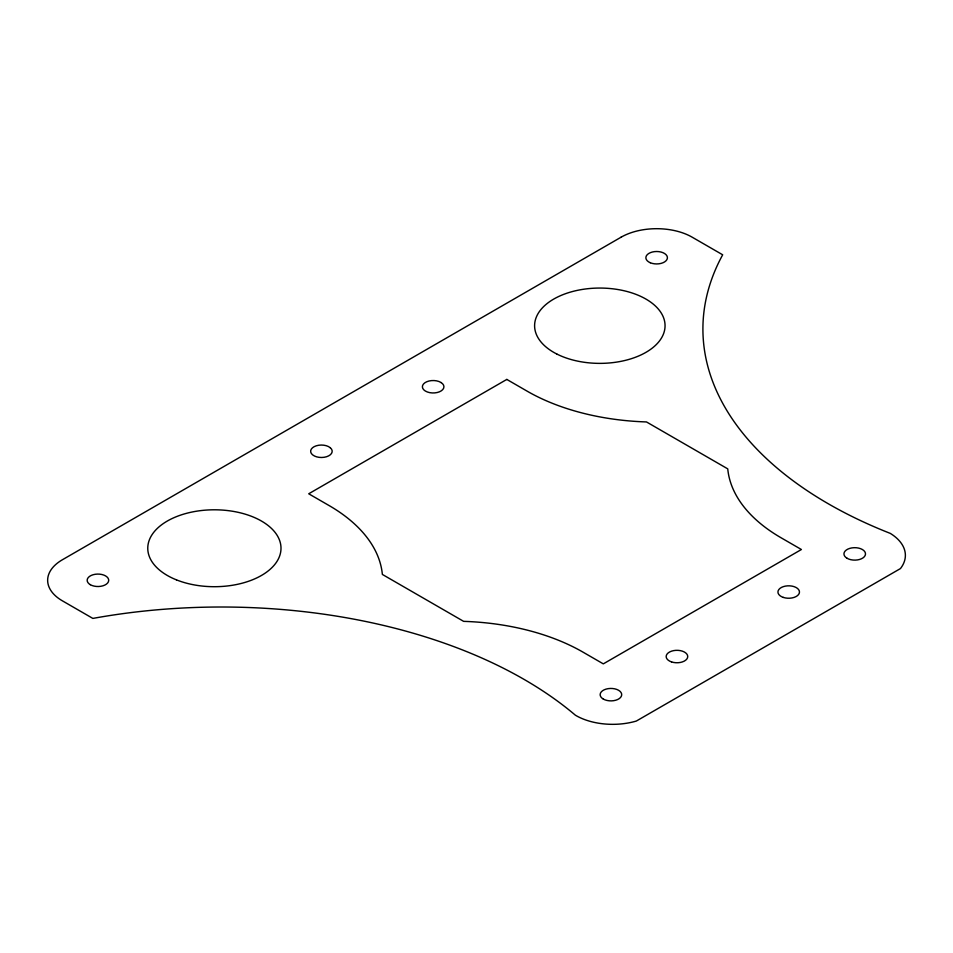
<?xml version="1.0" encoding="UTF-8"?>
<svg xmlns="http://www.w3.org/2000/svg" width="953" height="953" viewBox="0 0 953 953"><rect width="100%" height="100%" fill="white"/><g stroke="black" fill="none" stroke-linecap="round" stroke-linejoin="round"><path stroke-width="1.43" d="M621.082 237.202L62.374 559.768A50.283 29.031 0 0 0 62.374 600.819L92.858 618.414A428.052 247.125 0 0 1 575.374 715.191A51.915 29.972 0 0 0 636.33 721.052L900.442 568.572A55.536 32.068 0 0 0 890.281 533.382A428.052 247.125 0 0 1 722.672 254.796L692.2 237.202A50.283 29.031 0 0 0 621.082 237.202M506.805 379.425L308.712 493.785L329.035 505.519A183.036 105.676 0 0 1 382.367 574.433L463.634 621.356A183.036 105.676 0 0 1 582.998 652.138L603.309 663.872L801.402 549.512L781.079 537.778A183.036 105.676 0 0 1 727.747 468.864L646.479 421.941A183.036 105.676 0 0 1 527.128 391.159L506.805 379.425M441.084 382.546L438.928 381.498A10.769 6.218 0 0 0 424.883 382.772A10.769 6.218 0 0 0 425.229 390.968L427.397 392.005A10.769 6.218 0 0 0 441.43 390.742A10.769 6.218 0 0 0 441.084 382.546M330.262 447.719L328.368 446.516A10.769 6.218 0 0 0 314.156 446.671A10.769 6.218 0 0 0 312.572 454.819L314.466 456.022A10.769 6.218 0 0 0 328.666 455.868A10.769 6.218 0 0 0 330.262 447.719M650.28 262.742A10.769 6.218 0 0 0 667.35 258.406A10.769 6.218 0 0 0 652.293 252.033A10.769 6.218 0 0 0 650.28 262.742M90.309 584.689A10.769 6.218 0 0 0 108.344 581.902A10.769 6.218 0 0 0 95.145 574.29A10.769 6.218 0 0 0 90.309 584.689M847.11 558.303A10.769 6.218 0 0 0 865.133 555.516A10.769 6.218 0 0 0 851.946 547.892A10.769 6.218 0 0 0 847.11 558.303M603.309 699.061A10.769 6.218 0 0 0 621.332 696.274A10.769 6.218 0 0 0 608.145 688.65A10.769 6.218 0 0 0 603.309 699.061M783.318 597.412A10.769 6.218 0 0 0 799.472 592.027A10.769 6.218 0 0 0 783.318 586.643A10.769 6.218 0 0 0 783.318 597.412M671.567 661.93A10.769 6.218 0 0 0 687.732 656.546A10.769 6.218 0 0 0 671.567 651.149A10.769 6.218 0 0 0 671.567 661.93M176.484 579.877A66.615 38.454 0 0 0 280.778 551.382A66.615 38.454 0 0 0 185.906 513.488A66.615 38.454 0 0 0 176.484 579.877M556.731 353.98A65.221 37.655 0 0 0 663.776 333.133A65.221 37.655 0 0 0 578.983 290.034A65.221 37.655 0 0 0 556.731 353.98"/></g></svg>
